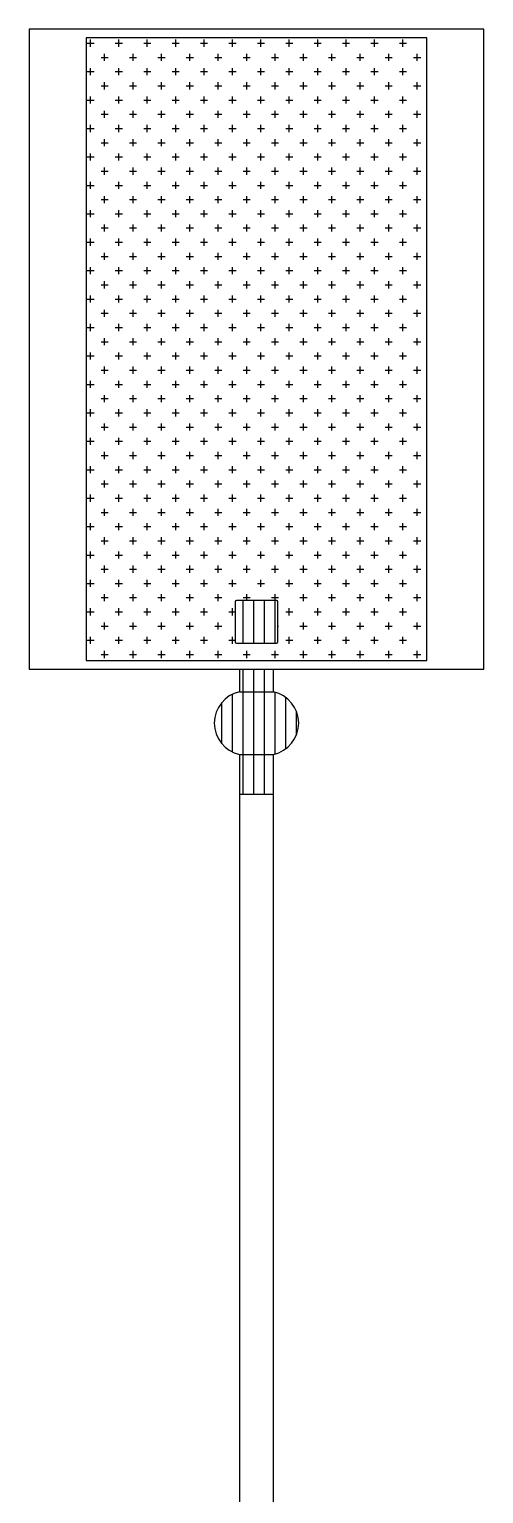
# Model space of a CAD drawing. Header units: inches. Extents: x 11.8 to 54.3, y 10.8 to 35.6.
# Drawn here: x 34.567 to 34.727, y 20.382 to 20.897 of the extents above; entities that cross this region are included whole.
import ezdxf

# ---------------------------------------------------------------- set-up
doc = ezdxf.new("R2010")
doc.units = ezdxf.units.IN
doc.header["$MEASUREMENT"] = 0
doc.layers.add('02', color=2, linetype='Continuous')

msp = doc.modelspace()

# ---------------------------------------------------------------- linework, layer by layer
at = {"layer": '02'}
for p, q in [((34.70666, 20.89415), (34.58666, 20.89415)), ((34.58666, 20.89415), (34.58666, 20.67515)), ((34.70666, 20.67515), (34.70666, 20.89415)), ((34.58696, 20.89227), (34.58946, 20.89227)), ((34.58821, 20.89102), (34.58821, 20.89352)), ((34.59321, 20.88602), (34.59321, 20.88852)), ((34.59696, 20.89227), (34.59946, 20.89227)), ((34.59821, 20.89102), (34.59821, 20.89352)), ((34.60321, 20.88602), (34.60321, 20.88852)), ((34.60696, 20.89227), (34.60946, 20.89227)), ((34.60821, 20.89102), (34.60821, 20.89352)), ((34.61321, 20.88602), (34.61321, 20.88852)), ((34.61696, 20.89227), (34.61946, 20.89227)), ((34.61821, 20.89102), (34.61821, 20.89352)), ((34.62321, 20.88602), (34.62321, 20.88852)), ((34.62696, 20.89227), (34.62946, 20.89227)), ((34.62821, 20.89102), (34.62821, 20.89352)), ((34.63321, 20.88602), (34.63321, 20.88852)), ((34.63696, 20.89227), (34.63946, 20.89227)), ((34.63821, 20.89102), (34.63821, 20.89352)), ((34.64321, 20.88602), (34.64321, 20.88852)), ((34.64696, 20.89227), (34.64946, 20.89227)), ((34.64821, 20.89102), (34.64821, 20.89352)), ((34.65321, 20.88602), (34.65321, 20.88852)), ((34.65696, 20.89227), (34.65946, 20.89227)), ((34.65821, 20.89102), (34.65821, 20.89352)), ((34.66321, 20.88602), (34.66321, 20.88852)), ((34.66696, 20.89227), (34.66946, 20.89227)), ((34.66821, 20.89102), (34.66821, 20.89352)), ((34.67321, 20.88602), (34.67321, 20.88852)), ((34.67696, 20.89227), (34.67946, 20.89227)), ((34.67821, 20.89102), (34.67821, 20.89352)), ((34.68321, 20.88602), (34.68321, 20.88852)), ((34.68696, 20.89227), (34.68946, 20.89227)), ((34.68821, 20.89102), (34.68821, 20.89352)), ((34.69321, 20.88602), (34.69321, 20.88852)), ((34.69696, 20.89227), (34.69946, 20.89227)), ((34.69821, 20.89102), (34.69821, 20.89352)), ((34.70321, 20.88602), (34.70321, 20.88852)), ((34.58821, 20.88102), (34.58821, 20.88352)), ((34.59196, 20.88727), (34.59446, 20.88727)), ((34.59821, 20.88102), (34.59821, 20.88352)), ((34.60196, 20.88727), (34.60446, 20.88727)), ((34.60821, 20.88102), (34.60821, 20.88352)), ((34.61196, 20.88727), (34.61446, 20.88727)), ((34.61821, 20.88102), (34.61821, 20.88352)), ((34.62196, 20.88727), (34.62446, 20.88727)), ((34.62821, 20.88102), (34.62821, 20.88352)), ((34.63196, 20.88727), (34.63446, 20.88727)), ((34.63821, 20.88102), (34.63821, 20.88352)), ((34.64196, 20.88727), (34.64446, 20.88727)), ((34.64821, 20.88102), (34.64821, 20.88352)), ((34.65196, 20.88727), (34.65446, 20.88727)), ((34.65821, 20.88102), (34.65821, 20.88352)), ((34.66196, 20.88727), (34.66446, 20.88727)), ((34.66821, 20.88102), (34.66821, 20.88352)), ((34.67196, 20.88727), (34.67446, 20.88727)), ((34.67821, 20.88102), (34.67821, 20.88352)), ((34.68196, 20.88727), (34.68446, 20.88727)), ((34.68821, 20.88102), (34.68821, 20.88352)), ((34.69196, 20.88727), (34.69446, 20.88727)), ((34.69821, 20.88102), (34.69821, 20.88352)), ((34.70196, 20.88727), (34.70446, 20.88727)), ((34.58696, 20.88227), (34.58946, 20.88227)), ((34.59321, 20.87602), (34.59321, 20.87852)), ((34.59696, 20.88227), (34.59946, 20.88227)), ((34.60321, 20.87602), (34.60321, 20.87852)), ((34.60696, 20.88227), (34.60946, 20.88227)), ((34.61321, 20.87602), (34.61321, 20.87852)), ((34.61696, 20.88227), (34.61946, 20.88227)), ((34.62321, 20.87602), (34.62321, 20.87852)), ((34.62696, 20.88227), (34.62946, 20.88227)), ((34.63321, 20.87602), (34.63321, 20.87852)), ((34.63696, 20.88227), (34.63946, 20.88227)), ((34.64321, 20.87602), (34.64321, 20.87852)), ((34.64696, 20.88227), (34.64946, 20.88227)), ((34.65321, 20.87602), (34.65321, 20.87852)), ((34.65696, 20.88227), (34.65946, 20.88227)), ((34.66321, 20.87602), (34.66321, 20.87852)), ((34.66696, 20.88227), (34.66946, 20.88227)), ((34.67321, 20.87602), (34.67321, 20.87852)), ((34.67696, 20.88227), (34.67946, 20.88227)), ((34.68321, 20.87602), (34.68321, 20.87852)), ((34.68696, 20.88227), (34.68946, 20.88227)), ((34.69321, 20.87602), (34.69321, 20.87852)), ((34.69696, 20.88227), (34.69946, 20.88227)), ((34.70321, 20.87602), (34.70321, 20.87852)), ((34.58821, 20.87102), (34.58821, 20.87352)), ((34.59196, 20.87727), (34.59446, 20.87727)), ((34.59821, 20.87102), (34.59821, 20.87352)), ((34.60196, 20.87727), (34.60446, 20.87727)), ((34.60821, 20.87102), (34.60821, 20.87352)), ((34.61196, 20.87727), (34.61446, 20.87727)), ((34.61821, 20.87102), (34.61821, 20.87352)), ((34.62196, 20.87727), (34.62446, 20.87727)), ((34.62821, 20.87102), (34.62821, 20.87352)), ((34.63196, 20.87727), (34.63446, 20.87727)), ((34.63821, 20.87102), (34.63821, 20.87352)), ((34.64196, 20.87727), (34.64446, 20.87727)), ((34.64821, 20.87102), (34.64821, 20.87352)), ((34.65196, 20.87727), (34.65446, 20.87727)), ((34.65821, 20.87102), (34.65821, 20.87352)), ((34.66196, 20.87727), (34.66446, 20.87727)), ((34.66821, 20.87102), (34.66821, 20.87352)), ((34.67196, 20.87727), (34.67446, 20.87727)), ((34.67821, 20.87102), (34.67821, 20.87352)), ((34.68196, 20.87727), (34.68446, 20.87727)), ((34.68821, 20.87102), (34.68821, 20.87352)), ((34.69196, 20.87727), (34.69446, 20.87727)), ((34.69821, 20.87102), (34.69821, 20.87352)), ((34.70196, 20.87727), (34.70446, 20.87727)), ((34.58696, 20.87227), (34.58946, 20.87227)), ((34.59321, 20.86602), (34.59321, 20.86852)), ((34.59696, 20.87227), (34.59946, 20.87227)), ((34.60321, 20.86602), (34.60321, 20.86852)), ((34.60696, 20.87227), (34.60946, 20.87227)), ((34.61321, 20.86602), (34.61321, 20.86852)), ((34.61696, 20.87227), (34.61946, 20.87227)), ((34.62321, 20.86602), (34.62321, 20.86852)), ((34.62696, 20.87227), (34.62946, 20.87227)), ((34.63321, 20.86602), (34.63321, 20.86852)), ((34.63696, 20.87227), (34.63946, 20.87227)), ((34.64321, 20.86602), (34.64321, 20.86852)), ((34.64696, 20.87227), (34.64946, 20.87227)), ((34.65321, 20.86602), (34.65321, 20.86852)), ((34.65696, 20.87227), (34.65946, 20.87227)), ((34.66321, 20.86602), (34.66321, 20.86852)), ((34.66696, 20.87227), (34.66946, 20.87227)), ((34.67321, 20.86602), (34.67321, 20.86852)), ((34.67696, 20.87227), (34.67946, 20.87227)), ((34.68321, 20.86602), (34.68321, 20.86852)), ((34.68696, 20.87227), (34.68946, 20.87227)), ((34.69321, 20.86602), (34.69321, 20.86852)), ((34.69696, 20.87227), (34.69946, 20.87227)), ((34.70321, 20.86602), (34.70321, 20.86852)), ((34.58821, 20.86102), (34.58821, 20.86352)), ((34.59196, 20.86727), (34.59446, 20.86727)), ((34.59821, 20.86102), (34.59821, 20.86352)), ((34.60196, 20.86727), (34.60446, 20.86727)), ((34.60821, 20.86102), (34.60821, 20.86352)), ((34.61196, 20.86727), (34.61446, 20.86727)), ((34.61821, 20.86102), (34.61821, 20.86352)), ((34.62196, 20.86727), (34.62446, 20.86727)), ((34.62821, 20.86102), (34.62821, 20.86352)), ((34.63196, 20.86727), (34.63446, 20.86727)), ((34.63821, 20.86102), (34.63821, 20.86352)), ((34.64196, 20.86727), (34.64446, 20.86727)), ((34.64821, 20.86102), (34.64821, 20.86352)), ((34.65196, 20.86727), (34.65446, 20.86727)), ((34.65821, 20.86102), (34.65821, 20.86352)), ((34.66196, 20.86727), (34.66446, 20.86727)), ((34.66821, 20.86102), (34.66821, 20.86352)), ((34.67196, 20.86727), (34.67446, 20.86727)), ((34.67821, 20.86102), (34.67821, 20.86352)), ((34.68196, 20.86727), (34.68446, 20.86727)), ((34.68821, 20.86102), (34.68821, 20.86352)), ((34.69196, 20.86727), (34.69446, 20.86727)), ((34.69821, 20.86102), (34.69821, 20.86352)), ((34.70196, 20.86727), (34.70446, 20.86727)), ((34.58696, 20.86227), (34.58946, 20.86227)), ((34.59321, 20.85602), (34.59321, 20.85852)), ((34.59696, 20.86227), (34.59946, 20.86227)), ((34.60321, 20.85602), (34.60321, 20.85852)), ((34.60696, 20.86227), (34.60946, 20.86227)), ((34.61321, 20.85602), (34.61321, 20.85852)), ((34.61696, 20.86227), (34.61946, 20.86227)), ((34.62321, 20.85602), (34.62321, 20.85852)), ((34.62696, 20.86227), (34.62946, 20.86227)), ((34.63321, 20.85602), (34.63321, 20.85852)), ((34.63696, 20.86227), (34.63946, 20.86227)), ((34.64321, 20.85602), (34.64321, 20.85852)), ((34.64696, 20.86227), (34.64946, 20.86227)), ((34.65321, 20.85602), (34.65321, 20.85852)), ((34.65696, 20.86227), (34.65946, 20.86227)), ((34.66321, 20.85602), (34.66321, 20.85852)), ((34.66696, 20.86227), (34.66946, 20.86227)), ((34.67321, 20.85602), (34.67321, 20.85852)), ((34.67696, 20.86227), (34.67946, 20.86227)), ((34.68321, 20.85602), (34.68321, 20.85852)), ((34.68696, 20.86227), (34.68946, 20.86227)), ((34.69321, 20.85602), (34.69321, 20.85852)), ((34.69696, 20.86227), (34.69946, 20.86227)), ((34.70321, 20.85602), (34.70321, 20.85852)), ((34.58821, 20.85102), (34.58821, 20.85352)), ((34.59196, 20.85727), (34.59446, 20.85727)), ((34.59821, 20.85102), (34.59821, 20.85352)), ((34.60196, 20.85727), (34.60446, 20.85727)), ((34.60821, 20.85102), (34.60821, 20.85352)), ((34.61196, 20.85727), (34.61446, 20.85727)), ((34.61821, 20.85102), (34.61821, 20.85352)), ((34.62196, 20.85727), (34.62446, 20.85727)), ((34.62821, 20.85102), (34.62821, 20.85352)), ((34.63196, 20.85727), (34.63446, 20.85727)), ((34.63821, 20.85102), (34.63821, 20.85352)), ((34.64196, 20.85727), (34.64446, 20.85727)), ((34.64821, 20.85102), (34.64821, 20.85352)), ((34.65196, 20.85727), (34.65446, 20.85727)), ((34.65821, 20.85102), (34.65821, 20.85352)), ((34.66196, 20.85727), (34.66446, 20.85727)), ((34.66821, 20.85102), (34.66821, 20.85352)), ((34.67196, 20.85727), (34.67446, 20.85727)), ((34.67821, 20.85102), (34.67821, 20.85352)), ((34.68196, 20.85727), (34.68446, 20.85727)), ((34.68821, 20.85102), (34.68821, 20.85352)), ((34.69196, 20.85727), (34.69446, 20.85727)), ((34.69821, 20.85102), (34.69821, 20.85352)), ((34.70196, 20.85727), (34.70446, 20.85727)), ((34.58696, 20.85227), (34.58946, 20.85227)), ((34.59196, 20.84727), (34.59446, 20.84727)), ((34.59321, 20.84602), (34.59321, 20.84852)), ((34.59696, 20.85227), (34.59946, 20.85227)), ((34.60196, 20.84727), (34.60446, 20.84727)), ((34.60321, 20.84602), (34.60321, 20.84852)), ((34.60696, 20.85227), (34.60946, 20.85227)), ((34.61196, 20.84727), (34.61446, 20.84727)), ((34.61321, 20.84602), (34.61321, 20.84852)), ((34.61696, 20.85227), (34.61946, 20.85227)), ((34.62196, 20.84727), (34.62446, 20.84727)), ((34.62321, 20.84602), (34.62321, 20.84852)), ((34.62696, 20.85227), (34.62946, 20.85227)), ((34.63196, 20.84727), (34.63446, 20.84727)), ((34.63321, 20.84602), (34.63321, 20.84852)), ((34.63696, 20.85227), (34.63946, 20.85227)), ((34.64196, 20.84727), (34.64446, 20.84727)), ((34.64321, 20.84602), (34.64321, 20.84852)), ((34.64696, 20.85227), (34.64946, 20.85227)), ((34.65196, 20.84727), (34.65446, 20.84727)), ((34.65321, 20.84602), (34.65321, 20.84852)), ((34.65696, 20.85227), (34.65946, 20.85227)), ((34.66196, 20.84727), (34.66446, 20.84727)), ((34.66321, 20.84602), (34.66321, 20.84852)), ((34.66696, 20.85227), (34.66946, 20.85227)), ((34.67196, 20.84727), (34.67446, 20.84727)), ((34.67321, 20.84602), (34.67321, 20.84852)), ((34.67696, 20.85227), (34.67946, 20.85227)), ((34.68196, 20.84727), (34.68446, 20.84727)), ((34.68321, 20.84602), (34.68321, 20.84852)), ((34.68696, 20.85227), (34.68946, 20.85227)), ((34.69196, 20.84727), (34.69446, 20.84727)), ((34.69321, 20.84602), (34.69321, 20.84852)), ((34.69696, 20.85227), (34.69946, 20.85227)), ((34.70196, 20.84727), (34.70446, 20.84727)), ((34.70321, 20.84602), (34.70321, 20.84852)), ((34.58696, 20.84227), (34.58946, 20.84227)), ((34.58821, 20.84102), (34.58821, 20.84352)), ((34.59696, 20.84227), (34.59946, 20.84227)), ((34.59821, 20.84102), (34.59821, 20.84352)), ((34.60696, 20.84227), (34.60946, 20.84227)), ((34.60821, 20.84102), (34.60821, 20.84352)), ((34.61696, 20.84227), (34.61946, 20.84227)), ((34.61821, 20.84102), (34.61821, 20.84352)), ((34.62696, 20.84227), (34.62946, 20.84227)), ((34.62821, 20.84102), (34.62821, 20.84352)), ((34.63696, 20.84227), (34.63946, 20.84227)), ((34.63821, 20.84102), (34.63821, 20.84352)), ((34.64696, 20.84227), (34.64946, 20.84227)), ((34.64821, 20.84102), (34.64821, 20.84352)), ((34.65696, 20.84227), (34.65946, 20.84227)), ((34.65821, 20.84102), (34.65821, 20.84352)), ((34.66696, 20.84227), (34.66946, 20.84227)), ((34.66821, 20.84102), (34.66821, 20.84352)), ((34.67696, 20.84227), (34.67946, 20.84227)), ((34.67821, 20.84102), (34.67821, 20.84352)), ((34.68696, 20.84227), (34.68946, 20.84227)), ((34.68821, 20.84102), (34.68821, 20.84352)), ((34.69696, 20.84227), (34.69946, 20.84227)), ((34.69821, 20.84102), (34.69821, 20.84352)), ((34.59196, 20.83727), (34.59446, 20.83727)), ((34.59321, 20.83602), (34.59321, 20.83852)), ((34.60196, 20.83727), (34.60446, 20.83727)), ((34.60321, 20.83602), (34.60321, 20.83852)), ((34.61196, 20.83727), (34.61446, 20.83727)), ((34.61321, 20.83602), (34.61321, 20.83852)), ((34.62196, 20.83727), (34.62446, 20.83727)), ((34.62321, 20.83602), (34.62321, 20.83852)), ((34.63196, 20.83727), (34.63446, 20.83727)), ((34.63321, 20.83602), (34.63321, 20.83852)), ((34.64196, 20.83727), (34.64446, 20.83727)), ((34.64321, 20.83602), (34.64321, 20.83852)), ((34.65196, 20.83727), (34.65446, 20.83727)), ((34.65321, 20.83602), (34.65321, 20.83852)), ((34.66196, 20.83727), (34.66446, 20.83727)), ((34.66321, 20.83602), (34.66321, 20.83852)), ((34.67196, 20.83727), (34.67446, 20.83727)), ((34.67321, 20.83602), (34.67321, 20.83852)), ((34.68196, 20.83727), (34.68446, 20.83727)), ((34.68321, 20.83602), (34.68321, 20.83852)), ((34.69196, 20.83727), (34.69446, 20.83727)), ((34.69321, 20.83602), (34.69321, 20.83852)), ((34.70196, 20.83727), (34.70446, 20.83727)), ((34.70321, 20.83602), (34.70321, 20.83852)), ((34.58696, 20.83227), (34.58946, 20.83227)), ((34.58821, 20.83102), (34.58821, 20.83352)), ((34.59696, 20.83227), (34.59946, 20.83227)), ((34.59821, 20.83102), (34.59821, 20.83352)), ((34.60696, 20.83227), (34.60946, 20.83227)), ((34.60821, 20.83102), (34.60821, 20.83352)), ((34.61696, 20.83227), (34.61946, 20.83227)), ((34.61821, 20.83102), (34.61821, 20.83352)), ((34.62696, 20.83227), (34.62946, 20.83227)), ((34.62821, 20.83102), (34.62821, 20.83352)), ((34.63696, 20.83227), (34.63946, 20.83227)), ((34.63821, 20.83102), (34.63821, 20.83352)), ((34.64696, 20.83227), (34.64946, 20.83227)), ((34.64821, 20.83102), (34.64821, 20.83352)), ((34.65696, 20.83227), (34.65946, 20.83227)), ((34.65821, 20.83102), (34.65821, 20.83352)), ((34.66696, 20.83227), (34.66946, 20.83227)), ((34.66821, 20.83102), (34.66821, 20.83352)), ((34.67696, 20.83227), (34.67946, 20.83227)), ((34.67821, 20.83102), (34.67821, 20.83352)), ((34.68696, 20.83227), (34.68946, 20.83227)), ((34.68821, 20.83102), (34.68821, 20.83352)), ((34.69696, 20.83227), (34.69946, 20.83227)), ((34.69821, 20.83102), (34.69821, 20.83352)), ((34.59196, 20.82727), (34.59446, 20.82727)), ((34.59321, 20.82602), (34.59321, 20.82852)), ((34.60196, 20.82727), (34.60446, 20.82727)), ((34.60321, 20.82602), (34.60321, 20.82852)), ((34.61196, 20.82727), (34.61446, 20.82727)), ((34.61321, 20.82602), (34.61321, 20.82852)), ((34.62196, 20.82727), (34.62446, 20.82727)), ((34.62321, 20.82602), (34.62321, 20.82852)), ((34.63196, 20.82727), (34.63446, 20.82727)), ((34.63321, 20.82602), (34.63321, 20.82852)), ((34.64196, 20.82727), (34.64446, 20.82727)), ((34.64321, 20.82602), (34.64321, 20.82852)), ((34.65196, 20.82727), (34.65446, 20.82727)), ((34.65321, 20.82602), (34.65321, 20.82852)), ((34.66196, 20.82727), (34.66446, 20.82727)), ((34.66321, 20.82602), (34.66321, 20.82852)), ((34.67196, 20.82727), (34.67446, 20.82727)), ((34.67321, 20.82602), (34.67321, 20.82852)), ((34.68196, 20.82727), (34.68446, 20.82727)), ((34.68321, 20.82602), (34.68321, 20.82852)), ((34.69196, 20.82727), (34.69446, 20.82727)), ((34.69321, 20.82602), (34.69321, 20.82852)), ((34.70196, 20.82727), (34.70446, 20.82727)), ((34.70321, 20.82602), (34.70321, 20.82852)), ((34.58696, 20.82227), (34.58946, 20.82227)), ((34.58821, 20.82102), (34.58821, 20.82352)), ((34.59696, 20.82227), (34.59946, 20.82227)), ((34.59821, 20.82102), (34.59821, 20.82352)), ((34.60696, 20.82227), (34.60946, 20.82227)), ((34.60821, 20.82102), (34.60821, 20.82352)), ((34.61696, 20.82227), (34.61946, 20.82227)), ((34.61821, 20.82102), (34.61821, 20.82352)), ((34.62696, 20.82227), (34.62946, 20.82227)), ((34.62821, 20.82102), (34.62821, 20.82352)), ((34.63696, 20.82227), (34.63946, 20.82227)), ((34.63821, 20.82102), (34.63821, 20.82352)), ((34.64696, 20.82227), (34.64946, 20.82227)), ((34.64821, 20.82102), (34.64821, 20.82352)), ((34.65696, 20.82227), (34.65946, 20.82227)), ((34.65821, 20.82102), (34.65821, 20.82352)), ((34.66696, 20.82227), (34.66946, 20.82227)), ((34.66821, 20.82102), (34.66821, 20.82352)), ((34.67696, 20.82227), (34.67946, 20.82227)), ((34.67821, 20.82102), (34.67821, 20.82352)), ((34.68696, 20.82227), (34.68946, 20.82227)), ((34.68821, 20.82102), (34.68821, 20.82352)), ((34.69696, 20.82227), (34.69946, 20.82227)), ((34.69821, 20.82102), (34.69821, 20.82352)), ((34.59196, 20.81727), (34.59446, 20.81727)), ((34.59321, 20.81602), (34.59321, 20.81852)), ((34.60196, 20.81727), (34.60446, 20.81727)), ((34.60321, 20.81602), (34.60321, 20.81852)), ((34.61196, 20.81727), (34.61446, 20.81727)), ((34.61321, 20.81602), (34.61321, 20.81852)), ((34.62196, 20.81727), (34.62446, 20.81727)), ((34.62321, 20.81602), (34.62321, 20.81852)), ((34.63196, 20.81727), (34.63446, 20.81727)), ((34.63321, 20.81602), (34.63321, 20.81852)), ((34.64196, 20.81727), (34.64446, 20.81727)), ((34.64321, 20.81602), (34.64321, 20.81852)), ((34.65196, 20.81727), (34.65446, 20.81727)), ((34.65321, 20.81602), (34.65321, 20.81852)), ((34.66196, 20.81727), (34.66446, 20.81727)), ((34.66321, 20.81602), (34.66321, 20.81852)), ((34.67196, 20.81727), (34.67446, 20.81727)), ((34.67321, 20.81602), (34.67321, 20.81852)), ((34.68196, 20.81727), (34.68446, 20.81727)), ((34.68321, 20.81602), (34.68321, 20.81852)), ((34.69196, 20.81727), (34.69446, 20.81727)), ((34.69321, 20.81602), (34.69321, 20.81852)), ((34.70196, 20.81727), (34.70446, 20.81727)), ((34.70321, 20.81602), (34.70321, 20.81852)), ((34.58696, 20.81227), (34.58946, 20.81227)), ((34.58821, 20.81102), (34.58821, 20.81352)), ((34.59696, 20.81227), (34.59946, 20.81227)), ((34.59821, 20.81102), (34.59821, 20.81352)), ((34.60696, 20.81227), (34.60946, 20.81227)), ((34.60821, 20.81102), (34.60821, 20.81352)), ((34.61696, 20.81227), (34.61946, 20.81227)), ((34.61821, 20.81102), (34.61821, 20.81352)), ((34.62696, 20.81227), (34.62946, 20.81227)), ((34.62821, 20.81102), (34.62821, 20.81352)), ((34.63696, 20.81227), (34.63946, 20.81227)), ((34.63821, 20.81102), (34.63821, 20.81352)), ((34.64696, 20.81227), (34.64946, 20.81227)), ((34.64821, 20.81102), (34.64821, 20.81352)), ((34.65696, 20.81227), (34.65946, 20.81227)), ((34.65821, 20.81102), (34.65821, 20.81352)), ((34.66696, 20.81227), (34.66946, 20.81227)), ((34.66821, 20.81102), (34.66821, 20.81352)), ((34.67696, 20.81227), (34.67946, 20.81227)), ((34.67821, 20.81102), (34.67821, 20.81352)), ((34.68696, 20.81227), (34.68946, 20.81227)), ((34.68821, 20.81102), (34.68821, 20.81352)), ((34.69696, 20.81227), (34.69946, 20.81227)), ((34.69821, 20.81102), (34.69821, 20.81352)), ((34.59196, 20.80727), (34.59446, 20.80727)), ((34.59321, 20.80602), (34.59321, 20.80852)), ((34.60196, 20.80727), (34.60446, 20.80727)), ((34.60321, 20.80602), (34.60321, 20.80852)), ((34.61196, 20.80727), (34.61446, 20.80727)), ((34.61321, 20.80602), (34.61321, 20.80852)), ((34.62196, 20.80727), (34.62446, 20.80727)), ((34.62321, 20.80602), (34.62321, 20.80852)), ((34.63196, 20.80727), (34.63446, 20.80727)), ((34.63321, 20.80602), (34.63321, 20.80852)), ((34.64196, 20.80727), (34.64446, 20.80727)), ((34.64321, 20.80602), (34.64321, 20.80852)), ((34.65196, 20.80727), (34.65446, 20.80727)), ((34.65321, 20.80602), (34.65321, 20.80852)), ((34.66196, 20.80727), (34.66446, 20.80727)), ((34.66321, 20.80602), (34.66321, 20.80852)), ((34.67196, 20.80727), (34.67446, 20.80727)), ((34.67321, 20.80602), (34.67321, 20.80852)), ((34.68196, 20.80727), (34.68446, 20.80727)), ((34.68321, 20.80602), (34.68321, 20.80852)), ((34.69196, 20.80727), (34.69446, 20.80727)), ((34.69321, 20.80602), (34.69321, 20.80852)), ((34.70196, 20.80727), (34.70446, 20.80727)), ((34.70321, 20.80602), (34.70321, 20.80852)), ((34.58696, 20.80227), (34.58946, 20.80227)), ((34.58821, 20.80102), (34.58821, 20.80352)), ((34.59696, 20.80227), (34.59946, 20.80227)), ((34.59821, 20.80102), (34.59821, 20.80352)), ((34.60696, 20.80227), (34.60946, 20.80227)), ((34.60821, 20.80102), (34.60821, 20.80352)), ((34.61696, 20.80227), (34.61946, 20.80227)), ((34.61821, 20.80102), (34.61821, 20.80352)), ((34.62696, 20.80227), (34.62946, 20.80227)), ((34.62821, 20.80102), (34.62821, 20.80352)), ((34.63696, 20.80227), (34.63946, 20.80227)), ((34.63821, 20.80102), (34.63821, 20.80352)), ((34.64696, 20.80227), (34.64946, 20.80227)), ((34.64821, 20.80102), (34.64821, 20.80352)), ((34.65696, 20.80227), (34.65946, 20.80227)), ((34.65821, 20.80102), (34.65821, 20.80352)), ((34.66696, 20.80227), (34.66946, 20.80227)), ((34.66821, 20.80102), (34.66821, 20.80352)), ((34.67696, 20.80227), (34.67946, 20.80227)), ((34.67821, 20.80102), (34.67821, 20.80352)), ((34.68696, 20.80227), (34.68946, 20.80227)), ((34.68821, 20.80102), (34.68821, 20.80352)), ((34.69696, 20.80227), (34.69946, 20.80227)), ((34.69821, 20.80102), (34.69821, 20.80352)), ((34.59196, 20.79727), (34.59446, 20.79727)), ((34.59321, 20.79602), (34.59321, 20.79852)), ((34.60196, 20.79727), (34.60446, 20.79727)), ((34.60321, 20.79602), (34.60321, 20.79852)), ((34.61196, 20.79727), (34.61446, 20.79727)), ((34.61321, 20.79602), (34.61321, 20.79852)), ((34.62196, 20.79727), (34.62446, 20.79727)), ((34.62321, 20.79602), (34.62321, 20.79852)), ((34.63196, 20.79727), (34.63446, 20.79727)), ((34.63321, 20.79602), (34.63321, 20.79852)), ((34.64196, 20.79727), (34.64446, 20.79727)), ((34.64321, 20.79602), (34.64321, 20.79852)), ((34.65196, 20.79727), (34.65446, 20.79727)), ((34.65321, 20.79602), (34.65321, 20.79852)), ((34.66196, 20.79727), (34.66446, 20.79727)), ((34.66321, 20.79602), (34.66321, 20.79852)), ((34.67196, 20.79727), (34.67446, 20.79727)), ((34.67321, 20.79602), (34.67321, 20.79852)), ((34.68196, 20.79727), (34.68446, 20.79727)), ((34.68321, 20.79602), (34.68321, 20.79852)), ((34.69196, 20.79727), (34.69446, 20.79727)), ((34.69321, 20.79602), (34.69321, 20.79852)), ((34.70196, 20.79727), (34.70446, 20.79727)), ((34.70321, 20.79602), (34.70321, 20.79852)), ((34.58696, 20.79227), (34.58946, 20.79227)), ((34.58821, 20.79102), (34.58821, 20.79352)), ((34.59696, 20.79227), (34.59946, 20.79227)), ((34.59821, 20.79102), (34.59821, 20.79352)), ((34.60696, 20.79227), (34.60946, 20.79227)), ((34.60821, 20.79102), (34.60821, 20.79352)), ((34.61696, 20.79227), (34.61946, 20.79227)), ((34.61821, 20.79102), (34.61821, 20.79352)), ((34.62696, 20.79227), (34.62946, 20.79227)), ((34.62821, 20.79102), (34.62821, 20.79352)), ((34.63696, 20.79227), (34.63946, 20.79227)), ((34.63821, 20.79102), (34.63821, 20.79352)), ((34.64696, 20.79227), (34.64946, 20.79227)), ((34.64821, 20.79102), (34.64821, 20.79352)), ((34.65696, 20.79227), (34.65946, 20.79227)), ((34.65821, 20.79102), (34.65821, 20.79352)), ((34.66696, 20.79227), (34.66946, 20.79227)), ((34.66821, 20.79102), (34.66821, 20.79352)), ((34.67696, 20.79227), (34.67946, 20.79227)), ((34.67821, 20.79102), (34.67821, 20.79352)), ((34.68696, 20.79227), (34.68946, 20.79227)), ((34.68821, 20.79102), (34.68821, 20.79352)), ((34.69696, 20.79227), (34.69946, 20.79227)), ((34.69821, 20.79102), (34.69821, 20.79352)), ((34.59196, 20.78727), (34.59446, 20.78727)), ((34.59321, 20.78602), (34.59321, 20.78852)), ((34.60196, 20.78727), (34.60446, 20.78727)), ((34.60321, 20.78602), (34.60321, 20.78852)), ((34.61196, 20.78727), (34.61446, 20.78727)), ((34.61321, 20.78602), (34.61321, 20.78852)), ((34.62196, 20.78727), (34.62446, 20.78727)), ((34.62321, 20.78602), (34.62321, 20.78852)), ((34.63196, 20.78727), (34.63446, 20.78727)), ((34.63321, 20.78602), (34.63321, 20.78852)), ((34.64196, 20.78727), (34.64446, 20.78727)), ((34.64321, 20.78602), (34.64321, 20.78852)), ((34.65196, 20.78727), (34.65446, 20.78727)), ((34.65321, 20.78602), (34.65321, 20.78852)), ((34.66196, 20.78727), (34.66446, 20.78727)), ((34.66321, 20.78602), (34.66321, 20.78852)), ((34.67196, 20.78727), (34.67446, 20.78727)), ((34.67321, 20.78602), (34.67321, 20.78852)), ((34.68196, 20.78727), (34.68446, 20.78727)), ((34.68321, 20.78602), (34.68321, 20.78852)), ((34.69196, 20.78727), (34.69446, 20.78727)), ((34.69321, 20.78602), (34.69321, 20.78852)), ((34.70196, 20.78727), (34.70446, 20.78727)), ((34.70321, 20.78602), (34.70321, 20.78852)), ((34.58696, 20.78227), (34.58946, 20.78227)), ((34.58821, 20.78102), (34.58821, 20.78352)), ((34.59696, 20.78227), (34.59946, 20.78227)), ((34.59821, 20.78102), (34.59821, 20.78352)), ((34.60696, 20.78227), (34.60946, 20.78227)), ((34.60821, 20.78102), (34.60821, 20.78352)), ((34.61696, 20.78227), (34.61946, 20.78227)), ((34.61821, 20.78102), (34.61821, 20.78352)), ((34.62696, 20.78227), (34.62946, 20.78227)), ((34.62821, 20.78102), (34.62821, 20.78352)), ((34.63696, 20.78227), (34.63946, 20.78227)), ((34.63821, 20.78102), (34.63821, 20.78352)), ((34.64696, 20.78227), (34.64946, 20.78227)), ((34.64821, 20.78102), (34.64821, 20.78352)), ((34.65696, 20.78227), (34.65946, 20.78227)), ((34.65821, 20.78102), (34.65821, 20.78352)), ((34.66696, 20.78227), (34.66946, 20.78227)), ((34.66821, 20.78102), (34.66821, 20.78352)), ((34.67696, 20.78227), (34.67946, 20.78227)), ((34.67821, 20.78102), (34.67821, 20.78352)), ((34.68696, 20.78227), (34.68946, 20.78227)), ((34.68821, 20.78102), (34.68821, 20.78352)), ((34.69696, 20.78227), (34.69946, 20.78227)), ((34.69821, 20.78102), (34.69821, 20.78352)), ((34.59196, 20.77727), (34.59446, 20.77727)), ((34.59321, 20.77602), (34.59321, 20.77852)), ((34.60196, 20.77727), (34.60446, 20.77727)), ((34.60321, 20.77602), (34.60321, 20.77852)), ((34.61196, 20.77727), (34.61446, 20.77727)), ((34.61321, 20.77602), (34.61321, 20.77852)), ((34.62196, 20.77727), (34.62446, 20.77727)), ((34.62321, 20.77602), (34.62321, 20.77852)), ((34.63196, 20.77727), (34.63446, 20.77727)), ((34.63321, 20.77602), (34.63321, 20.77852)), ((34.64196, 20.77727), (34.64446, 20.77727)), ((34.64321, 20.77602), (34.64321, 20.77852)), ((34.65196, 20.77727), (34.65446, 20.77727)), ((34.65321, 20.77602), (34.65321, 20.77852)), ((34.66196, 20.77727), (34.66446, 20.77727)), ((34.66321, 20.77602), (34.66321, 20.77852)), ((34.67196, 20.77727), (34.67446, 20.77727)), ((34.67321, 20.77602), (34.67321, 20.77852)), ((34.68196, 20.77727), (34.68446, 20.77727)), ((34.68321, 20.77602), (34.68321, 20.77852)), ((34.69196, 20.77727), (34.69446, 20.77727)), ((34.69321, 20.77602), (34.69321, 20.77852)), ((34.70196, 20.77727), (34.70446, 20.77727)), ((34.70321, 20.77602), (34.70321, 20.77852)), ((34.58696, 20.77227), (34.58946, 20.77227)), ((34.58821, 20.77102), (34.58821, 20.77352)), ((34.59696, 20.77227), (34.59946, 20.77227)), ((34.59821, 20.77102), (34.59821, 20.77352)), ((34.60696, 20.77227), (34.60946, 20.77227)), ((34.60821, 20.77102), (34.60821, 20.77352)), ((34.61696, 20.77227), (34.61946, 20.77227)), ((34.61821, 20.77102), (34.61821, 20.77352)), ((34.62696, 20.77227), (34.62946, 20.77227)), ((34.62821, 20.77102), (34.62821, 20.77352)), ((34.63696, 20.77227), (34.63946, 20.77227)), ((34.63821, 20.77102), (34.63821, 20.77352)), ((34.64696, 20.77227), (34.64946, 20.77227)), ((34.64821, 20.77102), (34.64821, 20.77352)), ((34.65696, 20.77227), (34.65946, 20.77227)), ((34.65821, 20.77102), (34.65821, 20.77352)), ((34.66696, 20.77227), (34.66946, 20.77227)), ((34.66821, 20.77102), (34.66821, 20.77352)), ((34.67696, 20.77227), (34.67946, 20.77227)), ((34.67821, 20.77102), (34.67821, 20.77352)), ((34.68696, 20.77227), (34.68946, 20.77227)), ((34.68821, 20.77102), (34.68821, 20.77352)), ((34.69696, 20.77227), (34.69946, 20.77227)), ((34.69821, 20.77102), (34.69821, 20.77352)), ((34.59196, 20.76727), (34.59446, 20.76727)), ((34.59321, 20.76602), (34.59321, 20.76852)), ((34.60196, 20.76727), (34.60446, 20.76727)), ((34.60321, 20.76602), (34.60321, 20.76852)), ((34.61196, 20.76727), (34.61446, 20.76727)), ((34.61321, 20.76602), (34.61321, 20.76852)), ((34.62196, 20.76727), (34.62446, 20.76727)), ((34.62321, 20.76602), (34.62321, 20.76852)), ((34.63196, 20.76727), (34.63446, 20.76727)), ((34.63321, 20.76602), (34.63321, 20.76852)), ((34.64196, 20.76727), (34.64446, 20.76727)), ((34.64321, 20.76602), (34.64321, 20.76852)), ((34.65196, 20.76727), (34.65446, 20.76727)), ((34.65321, 20.76602), (34.65321, 20.76852)), ((34.66196, 20.76727), (34.66446, 20.76727)), ((34.66321, 20.76602), (34.66321, 20.76852)), ((34.67196, 20.76727), (34.67446, 20.76727)), ((34.67321, 20.76602), (34.67321, 20.76852)), ((34.68196, 20.76727), (34.68446, 20.76727)), ((34.68321, 20.76602), (34.68321, 20.76852)), ((34.69196, 20.76727), (34.69446, 20.76727)), ((34.69321, 20.76602), (34.69321, 20.76852)), ((34.70196, 20.76727), (34.70446, 20.76727)), ((34.70321, 20.76602), (34.70321, 20.76852)), ((34.58696, 20.76227), (34.58946, 20.76227)), ((34.58821, 20.76102), (34.58821, 20.76352)), ((34.59696, 20.76227), (34.59946, 20.76227)), ((34.59821, 20.76102), (34.59821, 20.76352)), ((34.60696, 20.76227), (34.60946, 20.76227)), ((34.60821, 20.76102), (34.60821, 20.76352)), ((34.61696, 20.76227), (34.61946, 20.76227)), ((34.61821, 20.76102), (34.61821, 20.76352)), ((34.62696, 20.76227), (34.62946, 20.76227)), ((34.62821, 20.76102), (34.62821, 20.76352)), ((34.63696, 20.76227), (34.63946, 20.76227)), ((34.63821, 20.76102), (34.63821, 20.76352)), ((34.64696, 20.76227), (34.64946, 20.76227)), ((34.64821, 20.76102), (34.64821, 20.76352)), ((34.65696, 20.76227), (34.65946, 20.76227)), ((34.65821, 20.76102), (34.65821, 20.76352)), ((34.66696, 20.76227), (34.66946, 20.76227)), ((34.66821, 20.76102), (34.66821, 20.76352)), ((34.67696, 20.76227), (34.67946, 20.76227)), ((34.67821, 20.76102), (34.67821, 20.76352)), ((34.68696, 20.76227), (34.68946, 20.76227)), ((34.68821, 20.76102), (34.68821, 20.76352)), ((34.69696, 20.76227), (34.69946, 20.76227)), ((34.69821, 20.76102), (34.69821, 20.76352)), ((34.59196, 20.75727), (34.59446, 20.75727)), ((34.59321, 20.75602), (34.59321, 20.75852)), ((34.60196, 20.75727), (34.60446, 20.75727)), ((34.60321, 20.75602), (34.60321, 20.75852)), ((34.61196, 20.75727), (34.61446, 20.75727)), ((34.61321, 20.75602), (34.61321, 20.75852)), ((34.62196, 20.75727), (34.62446, 20.75727)), ((34.62321, 20.75602), (34.62321, 20.75852)), ((34.63196, 20.75727), (34.63446, 20.75727)), ((34.63321, 20.75602), (34.63321, 20.75852)), ((34.64196, 20.75727), (34.64446, 20.75727)), ((34.64321, 20.75602), (34.64321, 20.75852)), ((34.65196, 20.75727), (34.65446, 20.75727)), ((34.65321, 20.75602), (34.65321, 20.75852)), ((34.66196, 20.75727), (34.66446, 20.75727)), ((34.66321, 20.75602), (34.66321, 20.75852)), ((34.67196, 20.75727), (34.67446, 20.75727)), ((34.67321, 20.75602), (34.67321, 20.75852)), ((34.68196, 20.75727), (34.68446, 20.75727)), ((34.68321, 20.75602), (34.68321, 20.75852)), ((34.69196, 20.75727), (34.69446, 20.75727)), ((34.69321, 20.75602), (34.69321, 20.75852)), ((34.70196, 20.75727), (34.70446, 20.75727)), ((34.70321, 20.75602), (34.70321, 20.75852)), ((34.58696, 20.75227), (34.58946, 20.75227)), ((34.58821, 20.75102), (34.58821, 20.75352)), ((34.59696, 20.75227), (34.59946, 20.75227)), ((34.59821, 20.75102), (34.59821, 20.75352)), ((34.60696, 20.75227), (34.60946, 20.75227)), ((34.60821, 20.75102), (34.60821, 20.75352)), ((34.61696, 20.75227), (34.61946, 20.75227)), ((34.61821, 20.75102), (34.61821, 20.75352)), ((34.62696, 20.75227), (34.62946, 20.75227)), ((34.62821, 20.75102), (34.62821, 20.75352)), ((34.63696, 20.75227), (34.63946, 20.75227)), ((34.63821, 20.75102), (34.63821, 20.75352)), ((34.64696, 20.75227), (34.64946, 20.75227)), ((34.64821, 20.75102), (34.64821, 20.75352)), ((34.65696, 20.75227), (34.65946, 20.75227)), ((34.65821, 20.75102), (34.65821, 20.75352)), ((34.66696, 20.75227), (34.66946, 20.75227)), ((34.66821, 20.75102), (34.66821, 20.75352)), ((34.67696, 20.75227), (34.67946, 20.75227)), ((34.67821, 20.75102), (34.67821, 20.75352)), ((34.68696, 20.75227), (34.68946, 20.75227)), ((34.68821, 20.75102), (34.68821, 20.75352)), ((34.69696, 20.75227), (34.69946, 20.75227)), ((34.69821, 20.75102), (34.69821, 20.75352)), ((34.59196, 20.74727), (34.59446, 20.74727)), ((34.59321, 20.74602), (34.59321, 20.74852)), ((34.60196, 20.74727), (34.60446, 20.74727)), ((34.60321, 20.74602), (34.60321, 20.74852)), ((34.61196, 20.74727), (34.61446, 20.74727)), ((34.61321, 20.74602), (34.61321, 20.74852)), ((34.62196, 20.74727), (34.62446, 20.74727)), ((34.62321, 20.74602), (34.62321, 20.74852)), ((34.63196, 20.74727), (34.63446, 20.74727)), ((34.63321, 20.74602), (34.63321, 20.74852)), ((34.64196, 20.74727), (34.64446, 20.74727)), ((34.64321, 20.74602), (34.64321, 20.74852)), ((34.65196, 20.74727), (34.65446, 20.74727)), ((34.65321, 20.74602), (34.65321, 20.74852)), ((34.66196, 20.74727), (34.66446, 20.74727)), ((34.66321, 20.74602), (34.66321, 20.74852)), ((34.67196, 20.74727), (34.67446, 20.74727)), ((34.67321, 20.74602), (34.67321, 20.74852)), ((34.68196, 20.74727), (34.68446, 20.74727)), ((34.68321, 20.74602), (34.68321, 20.74852)), ((34.69196, 20.74727), (34.69446, 20.74727)), ((34.69321, 20.74602), (34.69321, 20.74852)), ((34.70196, 20.74727), (34.70446, 20.74727)), ((34.70321, 20.74602), (34.70321, 20.74852)), ((34.58696, 20.74227), (34.58946, 20.74227)), ((34.58821, 20.74102), (34.58821, 20.74352)), ((34.59696, 20.74227), (34.59946, 20.74227)), ((34.59821, 20.74102), (34.59821, 20.74352)), ((34.60696, 20.74227), (34.60946, 20.74227)), ((34.60821, 20.74102), (34.60821, 20.74352)), ((34.61696, 20.74227), (34.61946, 20.74227)), ((34.61821, 20.74102), (34.61821, 20.74352)), ((34.62696, 20.74227), (34.62946, 20.74227)), ((34.62821, 20.74102), (34.62821, 20.74352)), ((34.63696, 20.74227), (34.63946, 20.74227)), ((34.63821, 20.74102), (34.63821, 20.74352)), ((34.64696, 20.74227), (34.64946, 20.74227)), ((34.64821, 20.74102), (34.64821, 20.74352)), ((34.65696, 20.74227), (34.65946, 20.74227)), ((34.65821, 20.74102), (34.65821, 20.74352)), ((34.66696, 20.74227), (34.66946, 20.74227)), ((34.66821, 20.74102), (34.66821, 20.74352)), ((34.67696, 20.74227), (34.67946, 20.74227)), ((34.67821, 20.74102), (34.67821, 20.74352)), ((34.68696, 20.74227), (34.68946, 20.74227)), ((34.68821, 20.74102), (34.68821, 20.74352)), ((34.69696, 20.74227), (34.69946, 20.74227)), ((34.69821, 20.74102), (34.69821, 20.74352)), ((34.59196, 20.73727), (34.59446, 20.73727)), ((34.59321, 20.73602), (34.59321, 20.73852)), ((34.60196, 20.73727), (34.60446, 20.73727)), ((34.60321, 20.73602), (34.60321, 20.73852)), ((34.61196, 20.73727), (34.61446, 20.73727)), ((34.61321, 20.73602), (34.61321, 20.73852)), ((34.62196, 20.73727), (34.62446, 20.73727)), ((34.62321, 20.73602), (34.62321, 20.73852)), ((34.63196, 20.73727), (34.63446, 20.73727)), ((34.63321, 20.73602), (34.63321, 20.73852)), ((34.64196, 20.73727), (34.64446, 20.73727)), ((34.64321, 20.73602), (34.64321, 20.73852)), ((34.65196, 20.73727), (34.65446, 20.73727)), ((34.65321, 20.73602), (34.65321, 20.73852)), ((34.66196, 20.73727), (34.66446, 20.73727)), ((34.66321, 20.73602), (34.66321, 20.73852)), ((34.67196, 20.73727), (34.67446, 20.73727)), ((34.67321, 20.73602), (34.67321, 20.73852)), ((34.68196, 20.73727), (34.68446, 20.73727)), ((34.68321, 20.73602), (34.68321, 20.73852)), ((34.69196, 20.73727), (34.69446, 20.73727)), ((34.69321, 20.73602), (34.69321, 20.73852)), ((34.70196, 20.73727), (34.70446, 20.73727)), ((34.70321, 20.73602), (34.70321, 20.73852)), ((34.58696, 20.73227), (34.58946, 20.73227)), ((34.58821, 20.73102), (34.58821, 20.73352)), ((34.59696, 20.73227), (34.59946, 20.73227)), ((34.59821, 20.73102), (34.59821, 20.73352)), ((34.60696, 20.73227), (34.60946, 20.73227)), ((34.60821, 20.73102), (34.60821, 20.73352)), ((34.61696, 20.73227), (34.61946, 20.73227)), ((34.61821, 20.73102), (34.61821, 20.73352)), ((34.62696, 20.73227), (34.62946, 20.73227)), ((34.62821, 20.73102), (34.62821, 20.73352)), ((34.63696, 20.73227), (34.63946, 20.73227)), ((34.63821, 20.73102), (34.63821, 20.73352)), ((34.64696, 20.73227), (34.64946, 20.73227)), ((34.64821, 20.73102), (34.64821, 20.73352)), ((34.65696, 20.73227), (34.65946, 20.73227)), ((34.65821, 20.73102), (34.65821, 20.73352)), ((34.66696, 20.73227), (34.66946, 20.73227)), ((34.66821, 20.73102), (34.66821, 20.73352)), ((34.67696, 20.73227), (34.67946, 20.73227)), ((34.67821, 20.73102), (34.67821, 20.73352)), ((34.68696, 20.73227), (34.68946, 20.73227)), ((34.68821, 20.73102), (34.68821, 20.73352)), ((34.69696, 20.73227), (34.69946, 20.73227)), ((34.69821, 20.73102), (34.69821, 20.73352)), ((34.59196, 20.72727), (34.59446, 20.72727)), ((34.59321, 20.72602), (34.59321, 20.72852)), ((34.60196, 20.72727), (34.60446, 20.72727)), ((34.60321, 20.72602), (34.60321, 20.72852)), ((34.61196, 20.72727), (34.61446, 20.72727)), ((34.61321, 20.72602), (34.61321, 20.72852)), ((34.62196, 20.72727), (34.62446, 20.72727)), ((34.62321, 20.72602), (34.62321, 20.72852)), ((34.63196, 20.72727), (34.63446, 20.72727)), ((34.63321, 20.72602), (34.63321, 20.72852)), ((34.64196, 20.72727), (34.64446, 20.72727)), ((34.64321, 20.72602), (34.64321, 20.72852)), ((34.65196, 20.72727), (34.65446, 20.72727)), ((34.65321, 20.72602), (34.65321, 20.72852)), ((34.66196, 20.72727), (34.66446, 20.72727)), ((34.66321, 20.72602), (34.66321, 20.72852)), ((34.67196, 20.72727), (34.67446, 20.72727)), ((34.67321, 20.72602), (34.67321, 20.72852)), ((34.68196, 20.72727), (34.68446, 20.72727)), ((34.68321, 20.72602), (34.68321, 20.72852)), ((34.69196, 20.72727), (34.69446, 20.72727)), ((34.69321, 20.72602), (34.69321, 20.72852)), ((34.70196, 20.72727), (34.70446, 20.72727)), ((34.70321, 20.72602), (34.70321, 20.72852)), ((34.58696, 20.72227), (34.58946, 20.72227)), ((34.58821, 20.72102), (34.58821, 20.72352)), ((34.59321, 20.71602), (34.59321, 20.71852)), ((34.59696, 20.72227), (34.59946, 20.72227)), ((34.59821, 20.72102), (34.59821, 20.72352)), ((34.60321, 20.71602), (34.60321, 20.71852)), ((34.60696, 20.72227), (34.60946, 20.72227)), ((34.60821, 20.72102), (34.60821, 20.72352)), ((34.61321, 20.71602), (34.61321, 20.71852)), ((34.61696, 20.72227), (34.61946, 20.72227)), ((34.61821, 20.72102), (34.61821, 20.72352)), ((34.62321, 20.71602), (34.62321, 20.71852)), ((34.62696, 20.72227), (34.62946, 20.72227)), ((34.62821, 20.72102), (34.62821, 20.72352)), ((34.63321, 20.71602), (34.63321, 20.71852)), ((34.63696, 20.72227), (34.63946, 20.72227)), ((34.63821, 20.72102), (34.63821, 20.72352)), ((34.64321, 20.71602), (34.64321, 20.71852)), ((34.64696, 20.72227), (34.64946, 20.72227)), ((34.64821, 20.72102), (34.64821, 20.72352)), ((34.65321, 20.71602), (34.65321, 20.71852)), ((34.65696, 20.72227), (34.65946, 20.72227)), ((34.65821, 20.72102), (34.65821, 20.72352)), ((34.66321, 20.71602), (34.66321, 20.71852)), ((34.66696, 20.72227), (34.66946, 20.72227)), ((34.66821, 20.72102), (34.66821, 20.72352)), ((34.67321, 20.71602), (34.67321, 20.71852)), ((34.67696, 20.72227), (34.67946, 20.72227)), ((34.67821, 20.72102), (34.67821, 20.72352)), ((34.68321, 20.71602), (34.68321, 20.71852)), ((34.68696, 20.72227), (34.68946, 20.72227)), ((34.68821, 20.72102), (34.68821, 20.72352)), ((34.69321, 20.71602), (34.69321, 20.71852)), ((34.69696, 20.72227), (34.69946, 20.72227)), ((34.69821, 20.72102), (34.69821, 20.72352)), ((34.70321, 20.71602), (34.70321, 20.71852)), ((34.58821, 20.71102), (34.58821, 20.71352)), ((34.59196, 20.71727), (34.59446, 20.71727)), ((34.59821, 20.71102), (34.59821, 20.71352)), ((34.60196, 20.71727), (34.60446, 20.71727)), ((34.60821, 20.71102), (34.60821, 20.71352)), ((34.61196, 20.71727), (34.61446, 20.71727)), ((34.61821, 20.71102), (34.61821, 20.71352)), ((34.62196, 20.71727), (34.62446, 20.71727)), ((34.62821, 20.71102), (34.62821, 20.71352)), ((34.63196, 20.71727), (34.63446, 20.71727)), ((34.63821, 20.71102), (34.63821, 20.71352)), ((34.64196, 20.71727), (34.64446, 20.71727)), ((34.64821, 20.71102), (34.64821, 20.71352)), ((34.65196, 20.71727), (34.65446, 20.71727)), ((34.65821, 20.71102), (34.65821, 20.71352)), ((34.66196, 20.71727), (34.66446, 20.71727)), ((34.66821, 20.71102), (34.66821, 20.71352)), ((34.67196, 20.71727), (34.67446, 20.71727)), ((34.67821, 20.71102), (34.67821, 20.71352)), ((34.68196, 20.71727), (34.68446, 20.71727)), ((34.68821, 20.71102), (34.68821, 20.71352)), ((34.69196, 20.71727), (34.69446, 20.71727)), ((34.69821, 20.71102), (34.69821, 20.71352)), ((34.70196, 20.71727), (34.70446, 20.71727)), ((34.58696, 20.71227), (34.58946, 20.71227)), ((34.59321, 20.70602), (34.59321, 20.70852)), ((34.59696, 20.71227), (34.59946, 20.71227)), ((34.60321, 20.70602), (34.60321, 20.70852)), ((34.60696, 20.71227), (34.60946, 20.71227)), ((34.61321, 20.70602), (34.61321, 20.70852)), ((34.61696, 20.71227), (34.61946, 20.71227)), ((34.62321, 20.70602), (34.62321, 20.70852)), ((34.62696, 20.71227), (34.62946, 20.71227)), ((34.63321, 20.70602), (34.63321, 20.70852)), ((34.63696, 20.71227), (34.63946, 20.71227)), ((34.64321, 20.70602), (34.64321, 20.70852)), ((34.64696, 20.71227), (34.64946, 20.71227)), ((34.65321, 20.70602), (34.65321, 20.70852)), ((34.65696, 20.71227), (34.65946, 20.71227)), ((34.66321, 20.70602), (34.66321, 20.70852)), ((34.66696, 20.71227), (34.66946, 20.71227)), ((34.67321, 20.70602), (34.67321, 20.70852)), ((34.67696, 20.71227), (34.67946, 20.71227)), ((34.68321, 20.70602), (34.68321, 20.70852)), ((34.68696, 20.71227), (34.68946, 20.71227)), ((34.69321, 20.70602), (34.69321, 20.70852)), ((34.69696, 20.71227), (34.69946, 20.71227)), ((34.70321, 20.70602), (34.70321, 20.70852)), ((34.58821, 20.70102), (34.58821, 20.70352)), ((34.59196, 20.70727), (34.59446, 20.70727)), ((34.59821, 20.70102), (34.59821, 20.70352)), ((34.60196, 20.70727), (34.60446, 20.70727)), ((34.60821, 20.70102), (34.60821, 20.70352)), ((34.61196, 20.70727), (34.61446, 20.70727)), ((34.61821, 20.70102), (34.61821, 20.70352)), ((34.62196, 20.70727), (34.62446, 20.70727)), ((34.62821, 20.70102), (34.62821, 20.70352)), ((34.63196, 20.70727), (34.63446, 20.70727)), ((34.63821, 20.70102), (34.63821, 20.70352)), ((34.64196, 20.70727), (34.64446, 20.70727)), ((34.64821, 20.70102), (34.64821, 20.70352)), ((34.65196, 20.70727), (34.65446, 20.70727)), ((34.65821, 20.70102), (34.65821, 20.70352)), ((34.66196, 20.70727), (34.66446, 20.70727)), ((34.66821, 20.70102), (34.66821, 20.70352)), ((34.67196, 20.70727), (34.67446, 20.70727)), ((34.67821, 20.70102), (34.67821, 20.70352)), ((34.68196, 20.70727), (34.68446, 20.70727)), ((34.68821, 20.70102), (34.68821, 20.70352)), ((34.69196, 20.70727), (34.69446, 20.70727)), ((34.69821, 20.70102), (34.69821, 20.70352)), ((34.70196, 20.70727), (34.70446, 20.70727)), ((34.58696, 20.70227), (34.58946, 20.70227)), ((34.59321, 20.69602), (34.59321, 20.69852)), ((34.59696, 20.70227), (34.59946, 20.70227)), ((34.60321, 20.69602), (34.60321, 20.69852)), ((34.60696, 20.70227), (34.60946, 20.70227)), ((34.61321, 20.69602), (34.61321, 20.69852)), ((34.61696, 20.70227), (34.61946, 20.70227)), ((34.62321, 20.69602), (34.62321, 20.69852)), ((34.62696, 20.70227), (34.62946, 20.70227)), ((34.63321, 20.69602), (34.63321, 20.69852)), ((34.63696, 20.70227), (34.63946, 20.70227)), ((34.64321, 20.69629), (34.64321, 20.69852)), ((34.64696, 20.70227), (34.64946, 20.70227)), ((34.65321, 20.69629), (34.65321, 20.69852)), ((34.65696, 20.70227), (34.65946, 20.70227)), ((34.66321, 20.69602), (34.66321, 20.69852)), ((34.66696, 20.70227), (34.66946, 20.70227)), ((34.67321, 20.69602), (34.67321, 20.69852)), ((34.67696, 20.70227), (34.67946, 20.70227)), ((34.68321, 20.69602), (34.68321, 20.69852)), ((34.68696, 20.70227), (34.68946, 20.70227)), ((34.69321, 20.69602), (34.69321, 20.69852)), ((34.69696, 20.70227), (34.69946, 20.70227)), ((34.70321, 20.69602), (34.70321, 20.69852)), ((34.58821, 20.69102), (34.58821, 20.69352)), ((34.59196, 20.69727), (34.59446, 20.69727)), ((34.59821, 20.69102), (34.59821, 20.69352)), ((34.60196, 20.69727), (34.60446, 20.69727)), ((34.60821, 20.69102), (34.60821, 20.69352)), ((34.61196, 20.69727), (34.61446, 20.69727)), ((34.61821, 20.69102), (34.61821, 20.69352)), ((34.62196, 20.69727), (34.62446, 20.69727)), ((34.62821, 20.69102), (34.62821, 20.69352)), ((34.63196, 20.69727), (34.63446, 20.69727)), ((34.63821, 20.69102), (34.63821, 20.69352)), ((34.63916, 20.69579), (34.63916, 20.68179)), ((34.65366, 20.69629), (34.63966, 20.69629)), ((34.64196, 20.69727), (34.64446, 20.69727)), ((34.64196, 20.68129), (34.64196, 20.69629)), ((34.64571, 20.68129), (34.64571, 20.69629)), ((34.64946, 20.68129), (34.64946, 20.69629)), ((34.65196, 20.69727), (34.65446, 20.69727)), ((34.65321, 20.68129), (34.65321, 20.69629)), ((34.65416, 20.68179), (34.65416, 20.69579)), ((34.65821, 20.69102), (34.65821, 20.69352)), ((34.66196, 20.69727), (34.66446, 20.69727)), ((34.66821, 20.69102), (34.66821, 20.69352)), ((34.67196, 20.69727), (34.67446, 20.69727)), ((34.67821, 20.69102), (34.67821, 20.69352)), ((34.68196, 20.69727), (34.68446, 20.69727)), ((34.68821, 20.69102), (34.68821, 20.69352)), ((34.69196, 20.69727), (34.69446, 20.69727)), ((34.69821, 20.69102), (34.69821, 20.69352)), ((34.70196, 20.69727), (34.70446, 20.69727)), ((34.58696, 20.69227), (34.58946, 20.69227)), ((34.59321, 20.68602), (34.59321, 20.68852)), ((34.59696, 20.69227), (34.59946, 20.69227)), ((34.60321, 20.68602), (34.60321, 20.68852)), ((34.60696, 20.69227), (34.60946, 20.69227)), ((34.61321, 20.68602), (34.61321, 20.68852)), ((34.61696, 20.69227), (34.61946, 20.69227)), ((34.62321, 20.68602), (34.62321, 20.68852)), ((34.62696, 20.69227), (34.62946, 20.69227)), ((34.63321, 20.68602), (34.63321, 20.68852)), ((34.63696, 20.69227), (34.63916, 20.69227)), ((34.65696, 20.69227), (34.65946, 20.69227)), ((34.66321, 20.68602), (34.66321, 20.68852)), ((34.66696, 20.69227), (34.66946, 20.69227)), ((34.67321, 20.68602), (34.67321, 20.68852)), ((34.67696, 20.69227), (34.67946, 20.69227)), ((34.68321, 20.68602), (34.68321, 20.68852)), ((34.68696, 20.69227), (34.68946, 20.69227)), ((34.69321, 20.68602), (34.69321, 20.68852)), ((34.69696, 20.69227), (34.69946, 20.69227)), ((34.70321, 20.68602), (34.70321, 20.68852)), ((34.58821, 20.68102), (34.58821, 20.68352)), ((34.59196, 20.68727), (34.59446, 20.68727)), ((34.59821, 20.68102), (34.59821, 20.68352)), ((34.60196, 20.68727), (34.60446, 20.68727)), ((34.60821, 20.68102), (34.60821, 20.68352)), ((34.61196, 20.68727), (34.61446, 20.68727)), ((34.61821, 20.68102), (34.61821, 20.68352)), ((34.62196, 20.68727), (34.62446, 20.68727)), ((34.62821, 20.68102), (34.62821, 20.68352)), ((34.63196, 20.68727), (34.63446, 20.68727)), ((34.63821, 20.68102), (34.63821, 20.68352)), ((34.65416, 20.68727), (34.65446, 20.68727)), ((34.65821, 20.68102), (34.65821, 20.68352)), ((34.66196, 20.68727), (34.66446, 20.68727)), ((34.66821, 20.68102), (34.66821, 20.68352)), ((34.67196, 20.68727), (34.67446, 20.68727)), ((34.67821, 20.68102), (34.67821, 20.68352)), ((34.68196, 20.68727), (34.68446, 20.68727)), ((34.68821, 20.68102), (34.68821, 20.68352)), ((34.69196, 20.68727), (34.69446, 20.68727)), ((34.69821, 20.68102), (34.69821, 20.68352)), ((34.70196, 20.68727), (34.70446, 20.68727)), ((34.58696, 20.68227), (34.58946, 20.68227)), ((34.59196, 20.67727), (34.59446, 20.67727)), ((34.59321, 20.67602), (34.59321, 20.67852)), ((34.59696, 20.68227), (34.59946, 20.68227)), ((34.60196, 20.67727), (34.60446, 20.67727)), ((34.60321, 20.67602), (34.60321, 20.67852)), ((34.60696, 20.68227), (34.60946, 20.68227)), ((34.61196, 20.67727), (34.61446, 20.67727)), ((34.61321, 20.67602), (34.61321, 20.67852)), ((34.61696, 20.68227), (34.61946, 20.68227)), ((34.62196, 20.67727), (34.62446, 20.67727)), ((34.62321, 20.67602), (34.62321, 20.67852)), ((34.62696, 20.68227), (34.62946, 20.68227)), ((34.63196, 20.67727), (34.63446, 20.67727)), ((34.63321, 20.67602), (34.63321, 20.67852)), ((34.63696, 20.68227), (34.63916, 20.68227)), ((34.63966, 20.68129), (34.65366, 20.68129)), ((34.64196, 20.67727), (34.64446, 20.67727)), ((34.64321, 20.67602), (34.64321, 20.67852)), ((34.64821, 20.68102), (34.64821, 20.68129)), ((34.65196, 20.67727), (34.65446, 20.67727)), ((34.65321, 20.67602), (34.65321, 20.67852)), ((34.65696, 20.68227), (34.65946, 20.68227)), ((34.66196, 20.67727), (34.66446, 20.67727)), ((34.66321, 20.67602), (34.66321, 20.67852)), ((34.66696, 20.68227), (34.66946, 20.68227)), ((34.67196, 20.67727), (34.67446, 20.67727)), ((34.67321, 20.67602), (34.67321, 20.67852)), ((34.67696, 20.68227), (34.67946, 20.68227)), ((34.68196, 20.67727), (34.68446, 20.67727)), ((34.68321, 20.67602), (34.68321, 20.67852)), ((34.68696, 20.68227), (34.68946, 20.68227)), ((34.69196, 20.67727), (34.69446, 20.67727)), ((34.69321, 20.67602), (34.69321, 20.67852)), ((34.69696, 20.68227), (34.69946, 20.68227)), ((34.70196, 20.67727), (34.70446, 20.67727)), ((34.70321, 20.67602), (34.70321, 20.67852)), ((34.58666, 20.67515), (34.70666, 20.67515)), ((34.64196, 20.66415), (34.64196, 20.67215)), ((34.64571, 20.66415), (34.64571, 20.67215)), ((34.64946, 20.66415), (34.64946, 20.67215)), ((34.63821, 20.64299), (34.63821, 20.66331)), ((34.64066, 20.66415), (34.65266, 20.66415)), ((34.64196, 20.64215), (34.64196, 20.66415)), ((34.64571, 20.64215), (34.64571, 20.66415)), ((34.64946, 20.64215), (34.64946, 20.66415)), ((34.65321, 20.64228), (34.65321, 20.66402)), ((34.65696, 20.6441), (34.65696, 20.6622)), ((34.63446, 20.64588), (34.63446, 20.66041)), ((34.66071, 20.64895), (34.66071, 20.65735)), ((34.64066, 20.64215), (34.65266, 20.64215)), ((34.64196, 20.62815), (34.64196, 20.64215)), ((34.64571, 20.62815), (34.64571, 20.64215)), ((34.64946, 20.62815), (34.64946, 20.64215)), ((34.64066, 20.62815), (34.65266, 20.62815))]:
    msp.add_line(p, q, dxfattribs=at)
msp.add_lwpolyline([(34.72666, 20.67215), (34.72666, 20.89715), (34.56666, 20.89715), (34.56666, 20.67215)], close=True, dxfattribs=at)
for points in [[(34.64066, 20.67215), (34.64066, 20.66415, 0.805391), (34.64066, 20.64215), (34.64066, 19.87915)], [(34.65266, 19.87915), (34.65266, 20.64215, 0.805391), (34.65266, 20.66415), (34.65266, 20.67215)]]:
    msp.add_lwpolyline(points, format="xyb", dxfattribs=at)
for centre, start, end in [((34.63966, 20.69579), 90, 180), ((34.65366, 20.69579), 0, 90), ((34.63966, 20.68179), 180, 270), ((34.65366, 20.68179), 270, 0)]:
    msp.add_arc(centre, 0.0005, start, end, dxfattribs=at)

doc.saveas('drawing.dxf')
